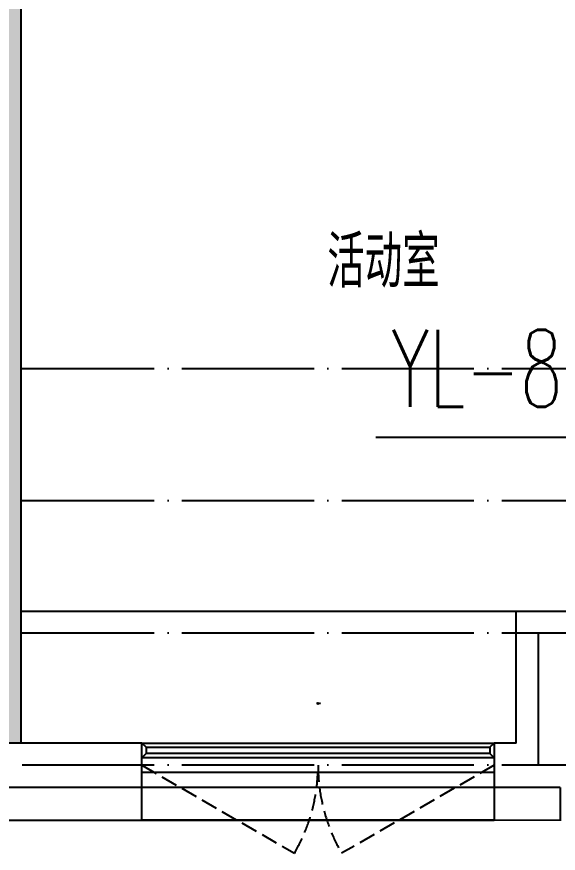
# Model space of a CAD drawing. Extents: x 27938 to 1507990, y 110129 to 923079.
# Drawn here: x 865499 to 867957, y 595049 to 598848 of the extents above; entities that cross this region are included whole.
import ezdxf

# ---------------------------------------------------------------- set-up
doc = ezdxf.new("R2010")
doc.units = 0
doc.header["$LTSCALE"] = 1000
doc.header["$MEASUREMENT"] = 0
doc.linetypes.add('DASH', pattern=[0.35, 0.25, -0.1])
doc.linetypes.add('DOTE', pattern=[2.42, 2, -0.2, 0.02, -0.2])
for name, color, linetype in [('3-栏杆1', 135, 'Continuous'), ('3.5方案汇报，与郭总、侯月琴确定户型_t8$0$2020.03.04 -1安徽标准化洋房户型(UA）_t8_t8$0$看线', 154, 'Continuous'), ('DIM_雨水', 4, 'Continuous'), ('DOTE', 1, 'Continuous'), ('PUB_TEXT', 4, 'Continuous'), ('WALL', 9, 'Continuous'), ('WINDOW', 4, 'Continuous'), ('WINDOW_TEXT', 7, 'Continuous'), ('保温', 6, 'Continuous'), ('看线', 251, 'Continuous')]:
    doc.layers.add(name, color=color, linetype=linetype)
doc.styles.add('_TCH_WINDOW', font='SIMPLEX.shx', dxfattribs={"width": 0.7, "height": 3.5, "bigfont": 'GBCBIG.shx'})
doc.styles.add('_TWT_SERIAL', font='SIMPLEX', dxfattribs={"width": 0.8, "height": 3.5, "bigfont": 'HZTXT'})
doc.styles.get("Standard").update_dxf_attribs({"font": 'gbenor.shx', "bigfont": 'gbcbig.shx'})

# ---------------------------------------------------------------- blocks, each defined once
blk = doc.blocks.new('GDFGDGRD')
at = {"layer": '保温', "linetype": 'Continuous', "ltscale": 10}
h = blk.add_hatch(dxfattribs=at)
h.set_pattern_fill('HEX', color=251, scale=10, angle=90, style=0)
h.set_pattern_definition([(90, (-70765.891, -152124.736), (-16.49778, 1e-15), [9.525, -19.05]), (210, (-70765.891, -152124.736), (8.24889, -14.2874966), [9.525, -19.05]), (150, (-70765.891, -152115.211), (-8.24889, -14.2874966), [9.525, -19.05])])
h.paths.add_polyline_path([(433016.7, 363923.7), (433216.7, 363923.7), (433216.7, 368523.7), (433016.7, 368523.7)])
at = {"layer": '保温', "color": 251, "linetype": 'ByBlock', "ltscale": 10}
blk.add_line((433016.6, 363923.7), (433216.6, 363923.7), dxfattribs=at)
blk = doc.blocks.new('ASDFSD')
at = {"layer": '3-栏杆1', "color": 5}
for p, q in [((681762.6, 334937.5), (681742.3, 334955.3)), ((681742.3, 334955.3), (681762.6, 334937.5)), ((683322.1, 334937.5), (683342.3, 334955.3)), ((683342.3, 334955.3), (683322.1, 334937.5)), ((681742.3, 334888.4), (681762.6, 334908.3)), ((683322.1, 334937.5), (681762.6, 334937.5)), ((681762.6, 334937.5), (681762.6, 334908.3)), ((681762.6, 334908.2), (683322.1, 334908.2)), ((683322.1, 334937.5), (683322.1, 334908.3)), ((683322.1, 334908.3), (683342.3, 334888.4)), ((683342.3, 334888.4), (683322.1, 334908.3))]:
    blk.add_line(p, q, dxfattribs=at)
blk = doc.blocks.new('$WINLIB2D$00000001')
at = {"color": 0}
for points in [[(-0.5, 0.5), (-0.5, -0.5)], [(-0.5, 0.5), (0.5, 0.5)], [(0.5, -0.5), (0.5, 0.5)], [(0.5, 0.1667), (-0.5, 0.1667)], [(0.5, -0.1667), (-0.5, -0.1667)], [(-0.5, -0.5), (0.5, -0.5)]]:
    blk.add_lwpolyline(points, dxfattribs=at)

msp = doc.modelspace()

# ---------------------------------------------------------------- linework, layer by layer
at = {"color": 8, "const_width": 8}
msp.add_lwpolyline([(867966.6, 595348.8), (867966.6, 595198.8), (867666.6, 595198.8), (867666.6, 595348.8)], dxfattribs=at)
at = {"layer": '3.5方案汇报，与郭总、侯月琴确定户型_t8$0$2020.03.04 -1安徽标准化洋房户型(UA）_t8_t8$0$看线', "color": 8, "ltscale": 10}
msp.add_line((865516.6, 596148.8), (867766.6, 596148.8), dxfattribs=at)
at = {"layer": 'DIM_雨水'}
msp.add_line((868136, 596936.4), (867129.1, 596936.4), dxfattribs=at)
at = {"layer": 'DOTE', "color": 169, "linetype": 'DOTE', "ltscale": 0.3}
for p, q in [((879916.6, 597248.8), (825916.6, 597248.8)), ((879916.6, 596648.8), (825916.6, 596648.8)), ((879916.6, 596048.8), (825916.6, 596048.8)), ((867866.6, 596048.8), (867866.6, 595448.8)), ((879916.6, 595448.8), (825916.6, 595448.8))]:
    msp.add_line(p, q, dxfattribs=at)
at = {"layer": 'WALL', "color": 8}
for p, q in [((865516.6, 600148.8), (865516.6, 595548.8)), ((867766.6, 596148.8), (868516.6, 596148.8)), ((867766.6, 595548.8), (867766.6, 596148.8)), ((866066.6, 595548.8), (865516.6, 595548.8)), ((866066.6, 595348.8), (866066.6, 595548.8)), ((867766.6, 595548.8), (867666.6, 595548.8)), ((867666.6, 595548.8), (867666.6, 595348.8)), ((865416.6, 595348.8), (866066.6, 595348.8)), ((867666.6, 595348.8), (867966.6, 595348.8))]:
    msp.add_line(p, q, dxfattribs=at)
at = {"layer": 'WINDOW', "color": 8, "linetype": 'DASH', "ltscale": 0.3}
for points in [[(866066.6, 595448.8), (866759.4, 595048.8, 0.131652), (866866.6, 595448.8)], [(867666.6, 595448.8), (866973.8, 595048.8, -0.131652), (866866.6, 595448.8)]]:
    msp.add_lwpolyline(points, format="xyb", dxfattribs=at)
at = {"layer": '看线', "color": 8, "ltscale": 0.5}
for points in [[(867666.6, 595348.8), (867666.6, 595198.8), (866066.6, 595198.8), (866066.6, 595348.8)], [(863166.6, 595198.8), (867666.6, 595198.8)]]:
    msp.add_lwpolyline(points, dxfattribs=at)

# ---------------------------------------------------------------- block references
at = {"color": 8, "xscale": -1}
for name, p in [('GDFGDGRD', (1298533.2, 231625.1)), ('ASDFSD', (1549408.9, 260593.5))]:
    msp.add_blockref(name, p, dxfattribs=at)
at = {"layer": 'WINDOW', "color": 8}
ref = msp.add_blockref('$WINLIB2D$00000001', (866866.6, 595448.8), dxfattribs=dict(at, xscale=1600, yscale=-200, zscale=1600))
ref.add_attrib('A', 'TC1617', (866859.2, 595725.7), dxfattribs={"layer": 'WINDOW_TEXT', "color": 8, "ltscale": 0.5, "height": 5.95, "style": '_TCH_WINDOW', "width": 0.494118})

# ---------------------------------------------------------------- texts
at = {"layer": 'DIM_雨水', "color": 7, "style": '_TWT_SERIAL', "width": 0.64}
msp.add_text('YL-8', height=350, dxfattribs=at).set_placement((867199.1, 597076.4))
at = {"layer": 'PUB_TEXT', "color": 8}
msp.add_text('活动室', height=236.31, dxfattribs=at).set_placement((866908.6, 597617.1))

doc.saveas('drawing.dxf')
